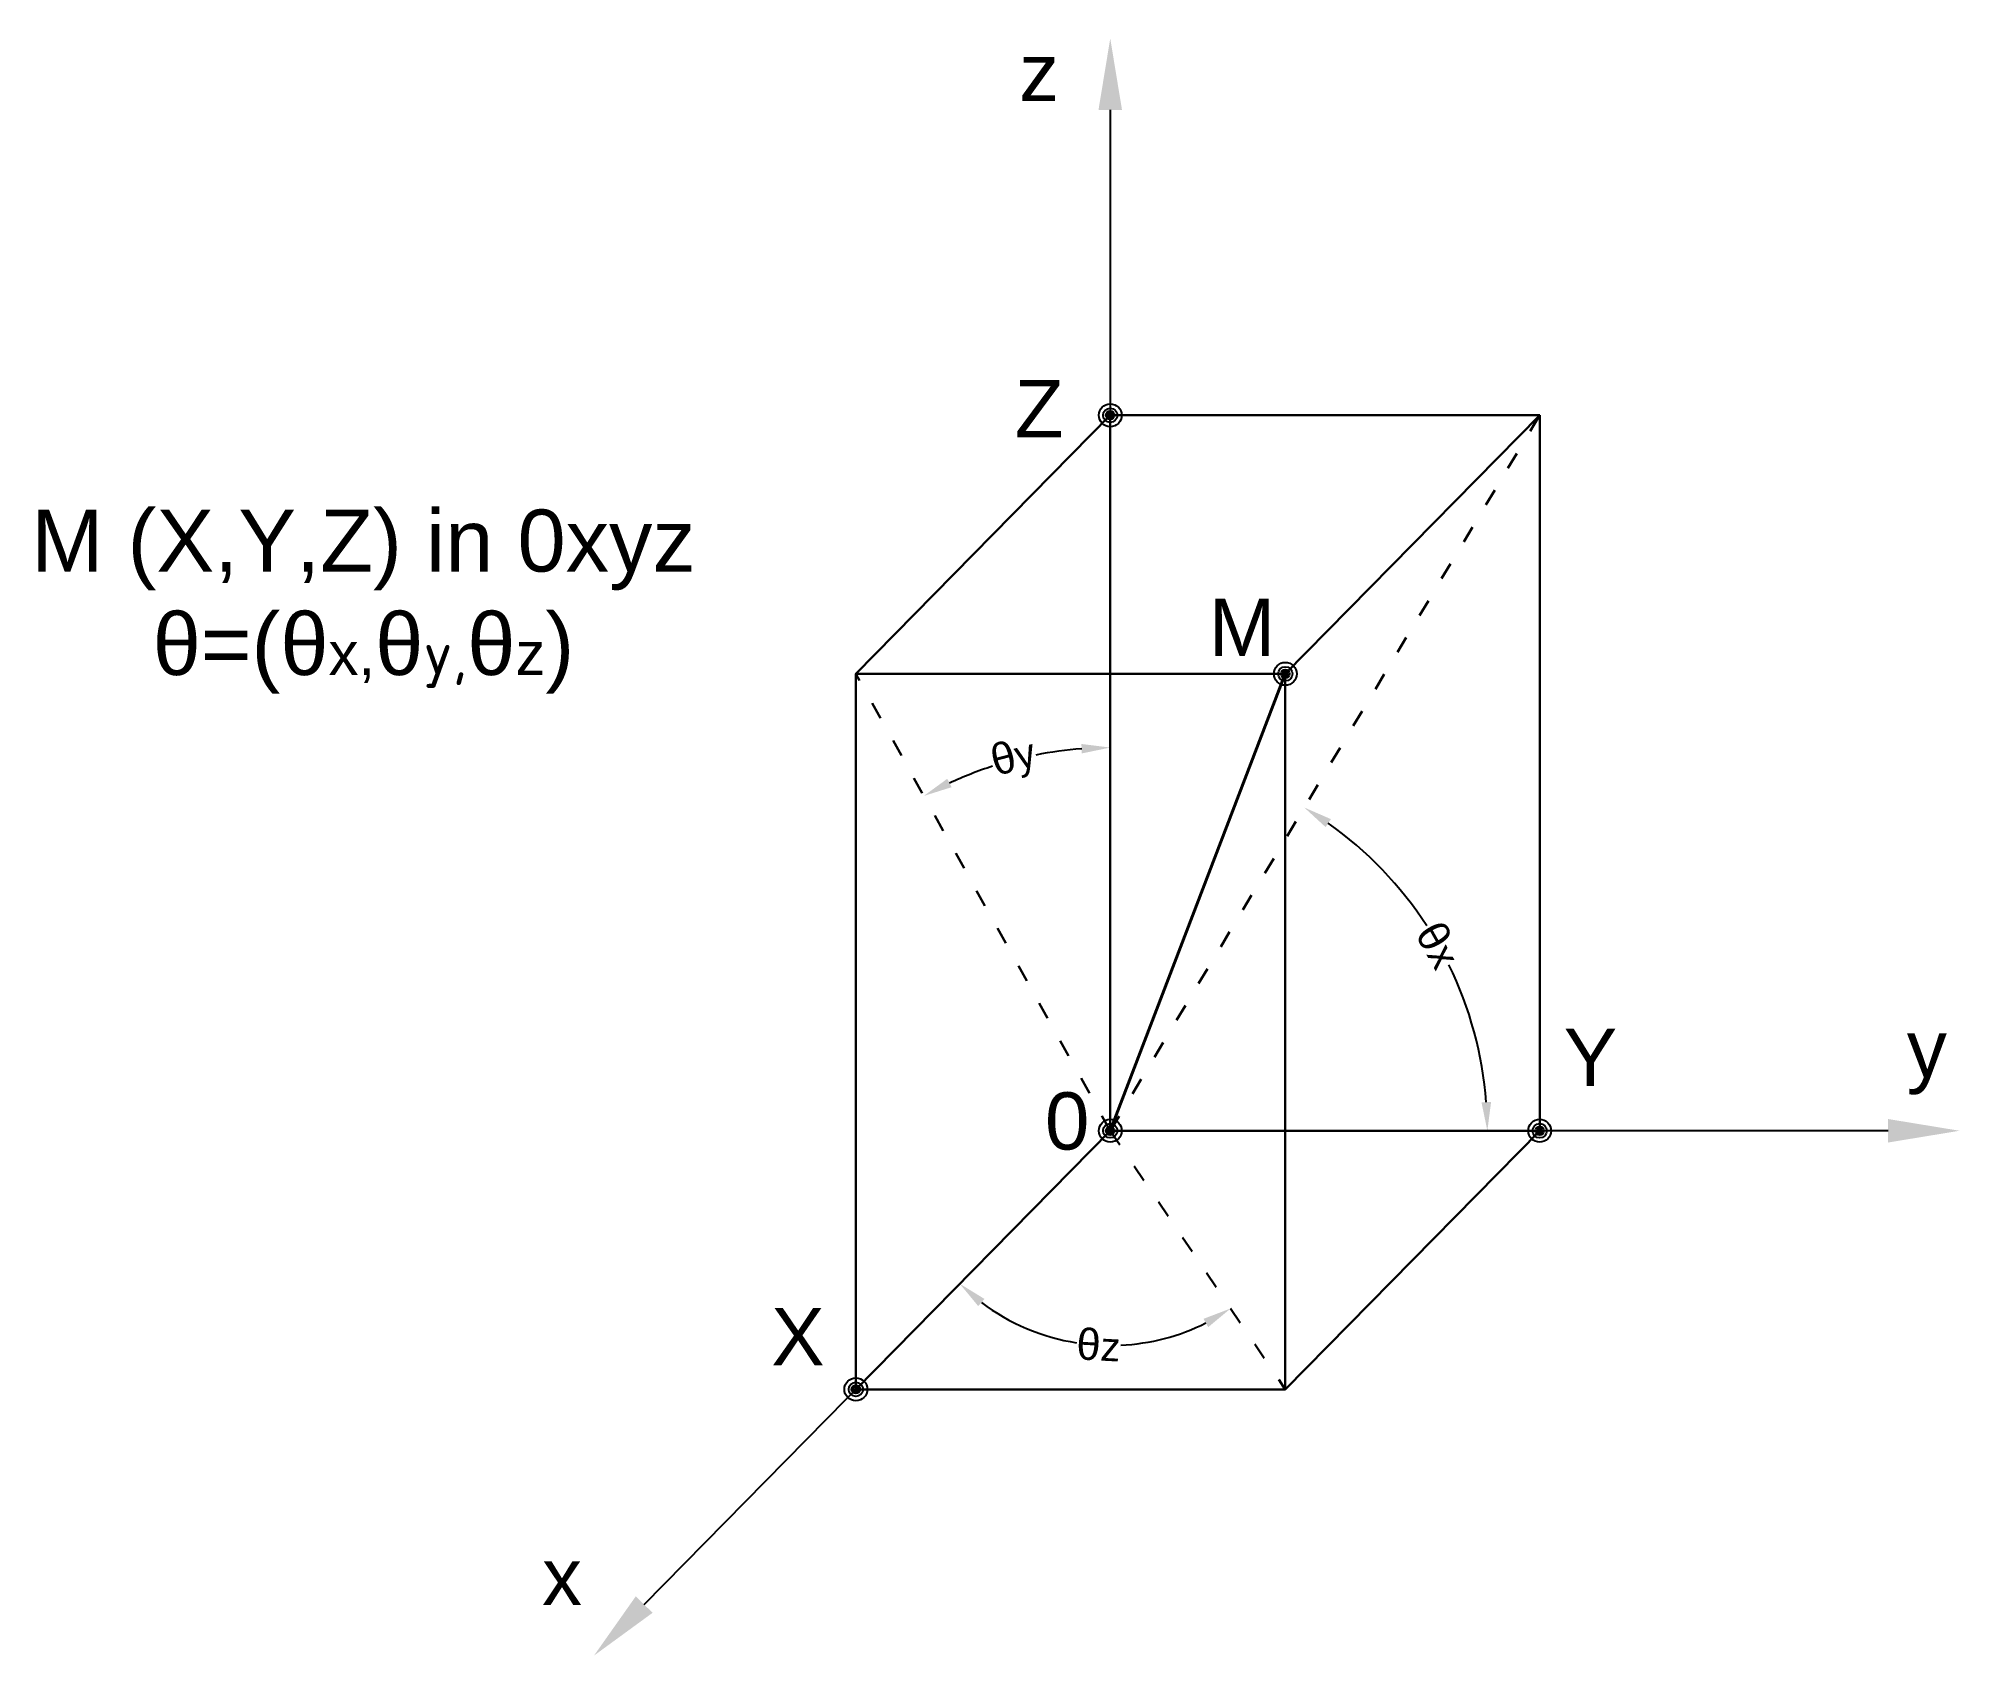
# Model space of a CAD drawing. Header units: millimetres. Extents: x 1635 to 2977, y 497 to 1628.
import ezdxf
from ezdxf import colors
from ezdxf.entities.mleader import LeaderData, LeaderLine
from ezdxf.math import Vec2, Vec3

# ---------------------------------------------------------------- set-up
doc = ezdxf.new("R2010")
doc.units = ezdxf.units.MM
doc.linetypes.add('ACAD_ISO03W100', pattern=[30, 12, -18])
doc.styles.get("Standard").update_dxf_attribs({"font": 'arial.ttf'})
doc.dimstyles.new('Annotative', dxfattribs={"dimscale": 0, "dimtxt": 2.5, "dimasz": 2.5, "dimexe": 1.25, "dimexo": 0.625, "dimgap": 1, "dimtad": 0, "dimtxsty": 'Standard', "dimcen": 2.5, "dimadec": 0, "dimazin": 0, "dimtfac": 1, "dimtmove": 0, "dimatfit": 3, "dimfxl": 1, "dimarcsym": 0})

# ---------------------------------------------------------------- blocks, each defined once
blk = doc.blocks.new('*D2')
at = {"color": 0, "lineweight": -2, "transparency": 16777216}
for start, end in [(233.1205, 260.9722), (272.7729, 296.4466)]:
    blk.add_arc((2383.7, 864.2), 150, start, end, dxfattribs=at)
at = {"color": 0, "transparency": 16777216}
for points in [[(2291.4, 741.7), (2295.8, 746.7), (2278.5, 757.3)], [(2448.8, 732.8), (2452.1, 727), (2467.7, 740)]]:
    blk.add_solid(points, dxfattribs=at)
at = {"layer": 'Defpoints', "color": 0, "transparency": 16777216}
for p in [(2383.7, 864.2), (2383.7, 864.2), (2336.5, 721.8), (2205.9, 683.5), (2505.9, 683.5)]:
    blk.add_point(p, dxfattribs=at)
at = {"color": 0, "transparency": 16777216, "insert": (2375.5, 714.4), "char_height": 20, "attachment_point": 5, "rotation": 356.8726}
blk.add_mtext('{\\H1.08333x;θ}z', dxfattribs=at)
blk = doc.blocks.new('*D3')
at = {"color": 0, "lineweight": -2, "transparency": 16777216}
for start, end in [(32.9173, 54.6853), (4.351, 26.1189)]:
    blk.add_arc((2383.7, 864.2), 263.4, start, end, dxfattribs=at)
at = {"color": 0, "transparency": 16777216}
for points in [[(2534.1, 1076.4), (2537.8, 1082), (2519.2, 1090.1)], [(2649.7, 884.3), (2643, 884.1), (2647.1, 864.2)]]:
    blk.add_solid(points, dxfattribs=at)
at = {"layer": 'Defpoints', "color": 0, "transparency": 16777216}
for p in [(2683.7, 1364.2), (2631.7, 952.9), (2383.7, 864.2), (2383.7, 864.2), (2683.7, 864.2)]:
    blk.add_point(p, dxfattribs=at)
at = {"color": 0, "transparency": 16777216, "insert": (2612.9, 994), "char_height": 20, "attachment_point": 5, "rotation": 299.5181}
blk.add_mtext('{\\H1.08333x;θ}x', dxfattribs=at)
blk = doc.blocks.new('*D4')
at = {"color": 0, "lineweight": -2, "transparency": 16777216}
for start, end in [(94.2809, 101.2087), (107.8887, 114.8166)]:
    blk.add_arc((2383.7, 864.2), 267.7, start, end, dxfattribs=at)
at = {"color": 0, "transparency": 16777216}
for points in [[(2363.5, 1134.5), (2363.8, 1127.9), (2383.7, 1132)], [(2272.8, 1104.3), (2269.8, 1110.2), (2253.4, 1098.2)]]:
    blk.add_solid(points, dxfattribs=at)
at = {"layer": 'Defpoints', "color": 0, "transparency": 16777216}
for p in [(2383.7, 1364.2), (2205.9, 1183.5), (2338.5, 1128.1), (2383.7, 864.2), (2383.7, 864.2)]:
    blk.add_point(p, dxfattribs=at)
at = {"color": 0, "transparency": 16777216, "insert": (2316.4, 1123.4), "char_height": 20, "attachment_point": 5, "rotation": 14.5487}
blk.add_mtext('{\\H1.08333x;θ}y', dxfattribs=at)

msp = doc.modelspace()

# ---------------------------------------------------------------- linework, layer by layer
at = {"lineweight": 30}
for p, q in [((2205.943, 1183.526), (2383.651, 1364.214)), ((2683.651, 1364.214), (2383.651, 1364.214)), ((2383.651, 864.214), (2383.651, 1364.214)), ((2505.943, 1183.526), (2683.651, 1364.214)), ((2683.651, 864.214), (2683.651, 1364.214)), ((2205.943, 683.526), (2383.651, 864.214)), ((2383.651, 864.214), (2683.651, 864.214)), ((2505.943, 683.526), (2683.651, 864.214))]:
    msp.add_line(p, q, dxfattribs=at)
at = {"color": 240, "linetype": 'ACAD_ISO03W100', "lineweight": 30, "true_color": 0xed1f24}
for points in [[(2383.651, 864.214), (2683.651, 1364.214)], [(2383.651, 864.214), (2205.943, 1183.526)], [(2383.651, 864.214), (2505.943, 683.526)]]:
    msp.add_lwpolyline(points, dxfattribs=at)
at = {"lineweight": 30}
msp.add_lwpolyline([(2205.943, 683.526), (2505.943, 683.526), (2505.943, 1183.526), (2205.943, 1183.526)], close=True, dxfattribs=at)
at = {"color": 240, "lineweight": 40, "true_color": 0xed1f24}
msp.add_lwpolyline([(2383.651, 864.214), (2505.943, 1183.526)], dxfattribs=at)
at = {"color": 5}
for centre, radius in [((2383.651, 1364.214), 8), ((2383.651, 1364.214), 5), ((2383.651, 1364.214), 3), ((2383.651, 1364.214), 2), ((2383.651, 1364.214), 1), ((2383.651, 1364.214), 0.5), ((2383.651, 864.214), 8), ((2383.651, 864.214), 5), ((2383.651, 864.214), 3), ((2383.651, 864.214), 2), ((2383.651, 864.214), 1), ((2383.651, 864.214), 0.5), ((2683.651, 864.214), 8), ((2683.651, 864.214), 5), ((2683.651, 864.214), 3), ((2683.651, 864.214), 2), ((2683.651, 864.214), 1), ((2683.651, 864.214), 0.5), ((2205.943, 683.526), 8), ((2205.943, 683.526), 5), ((2205.943, 683.526), 3), ((2205.943, 683.526), 2), ((2205.943, 683.526), 1), ((2205.943, 683.526), 0.5)]:
    msp.add_circle(centre, radius, dxfattribs=at)
at = {"color": 240, "true_color": 0xed1f24}
for radius in [8, 5, 3, 2, 1, 0.5]:
    msp.add_circle((2505.943, 1183.526), radius, dxfattribs=at)

# ---------------------------------------------------------------- texts
at = {"color": 5, "char_height": 40, "attachment_point": 5}
for s, width, insert in [('z', 73.74285, (2333.927, 1603.854)), ('Z', 73.74285, (2333.927, 1368.854)), ('{\\H1.08333x;M (X,Y,Z) in 0xyz\\Pθ=(θ\\H0.69231x;x,\\H1.44444x;θ\\fISOCPEUR|b0|i0|c0|p34;\\H0.69231x;y,\\fArial|b0|i0|c0|p34;\\H1.44444x;θ\\H0.69231x;z\\H1.44444x;)}', 1360.91543, (1861.951, 1233.986)), ('Y', 73.74285, (2719.136, 915.458)), ('y', 73.74285, (2954.136, 915.458)), ('0', 73.74285, (2353.571, 870.789)), ('X', 73.74285, (2165.449, 720.278)), ('x', 73.74285, (2000.675, 552.724))]:
    msp.add_mtext_dynamic_manual_height_columns(s, width=width, gutter_width=12.5, heights=[0], dxfattribs=dict(at, insert=insert))
at = {"color": 240, "true_color": 0xed1f24, "insert": (2475.704, 1216.073), "char_height": 40, "attachment_point": 5}
msp.add_mtext_dynamic_manual_height_columns('M', width=73.74285, gutter_width=12.5, heights=[0], dxfattribs=at)

# ---------------------------------------------------------------- dimensions: what is measured, and where the dimension line sits
for base, line1, line2, text, picture, middle in [((2338.543, 1128.132), ((2383.651, 864.214), (2205.943, 1183.526)), ((2383.651, 864.214), (2383.651, 1364.214)), '{\\H1.08333x;θ}y', '*D4', (2316.392, 1123.374)), ((2631.7, 952.924), ((2383.651, 864.214), (2683.651, 864.214)), ((2383.651, 864.214), (2683.651, 1364.214)), '{\\H1.08333x;θ}x', '*D3', (2612.892, 994.008))]:
    dim = msp.add_angular_dim_2l(base=base, line1=line1, line2=line2, text=text, dimstyle='Annotative', override={"dimtxt": 20, "dimasz": 20})
    dim.commit()
    dim.dimension.update_dxf_attribs({"geometry": picture, "text_midpoint": middle})
dim = msp.add_angular_dim_2l(base=(2336.499, 721.796), line1=((2383.651, 864.214), (2505.943, 683.526)), line2=((2205.943, 683.526), (2383.651, 864.214)), text='{\\H1.08333x;θ}z', dimstyle='Annotative', override={"dimtxt": 20, "dimasz": 20})
dim.commit()
dim.dimension.update_dxf_attribs({"geometry": '*D2', "text_midpoint": (2375.466, 714.416), "dimtype": 162})

# ---------------------------------------------------------------- leaders
at = {"color": 5}
ml = msp.add_multileader_mtext('Standard', dxfattribs=at)
ml.set_content('', color=5)
ml.set_leader_properties()
ml.build(insert=Vec2(0, 0))
ml.multileader.update_dxf_attribs({"arrow_head_size": 50})
ctx = ml.context
ctx.base_point, ctx.arrow_head_size, ctx.plane_origin, ctx.plane_x_axis, ctx.plane_y_axis = Vec3(2383.651, 860.214), 50, Vec3(2383.651, 1827.559), Vec3(0, 1), Vec3(-1, 0)
notes = []
notes.append((ctx, [(0, (1, 1, 0), (2383.651, 872.214), (0, -1), 8, [(0, [(2383.651, 1627.559)], 0, [])])]))
ctx.mtext.insert, ctx.mtext.text_direction, ctx.mtext.rotation, ctx.mtext.flow_direction = Vec3(2381.651, 862.214), Vec3(0, 1), 1.57079633, 5
ml = msp.add_multileader_mtext('Standard', dxfattribs=at)
ml.set_content('', color=5)
ml.set_leader_properties()
ml.build(insert=Vec2(0, 0))
ml.multileader.update_dxf_attribs({"arrow_head_size": 50})
ctx = ml.context
ctx.base_point, ctx.arrow_head_size, ctx.plane_origin = Vec3(2379.651, 864.214), 50, Vec3(3346.996, 864.214)
notes.append((ctx, [(0, (1, 1, 0), (2391.651, 864.214), (-1, 0), 8, [(0, [(2976.996, 864.214)], 0, [])])]))
ctx.mtext.insert, ctx.mtext.flow_direction = Vec3(2381.651, 866.214), 5
ml = msp.add_multileader_mtext('Standard', dxfattribs=at)
ml.set_content('', color=5)
ml.set_leader_properties()
ml.build(insert=Vec2(0, 0))
ml.multileader.update_dxf_attribs({"arrow_head_size": 50})
ctx = ml.context
ctx.base_point, ctx.arrow_head_size, ctx.plane_origin = Vec3(2391.651, 864.214), 50, Vec3(2022.991, 497.466)
notes.append((ctx, [(0, (1, 1, 0), (2383.651, 864.214), (1, 0), 8, [(0, [(2022.991, 497.466)], 0, [])])]))
ctx.mtext.insert, ctx.mtext.flow_direction = Vec3(2393.651, 866.214), 5
for ctx, leaders in notes:
    for number, flags, end, landing, length, lines in leaders:
        leader = LeaderData()
        leader.index, (leader.has_last_leader_line, leader.has_dogleg_vector, leader.attachment_direction) = number, flags
        leader.last_leader_point, leader.dogleg_vector, leader.dogleg_length = Vec3(end), Vec3(landing), length
        for number, points, colour, breaks in lines:
            line = LeaderLine()
            line.index, line.vertices, line.color, line.breaks = number, Vec3.list(points), colors.encode_raw_color(colour), breaks
            leader.lines.append(line)
        ctx.leaders.append(leader)

doc.saveas('drawing.dxf')
